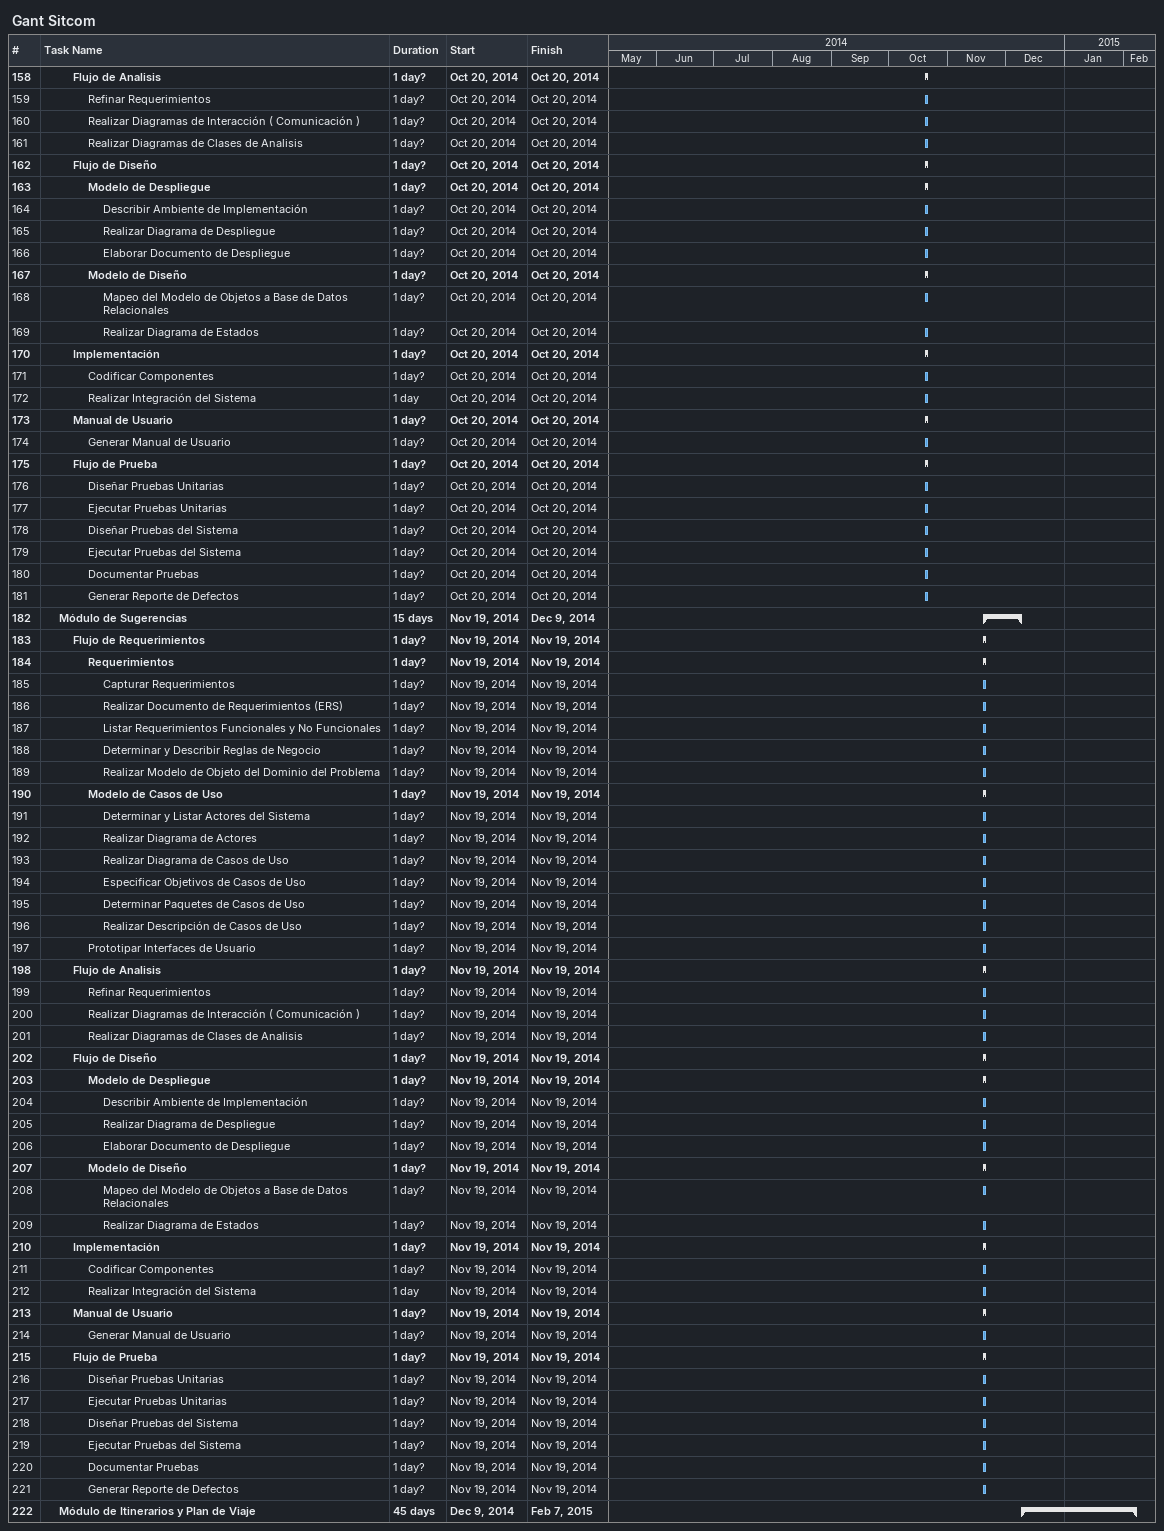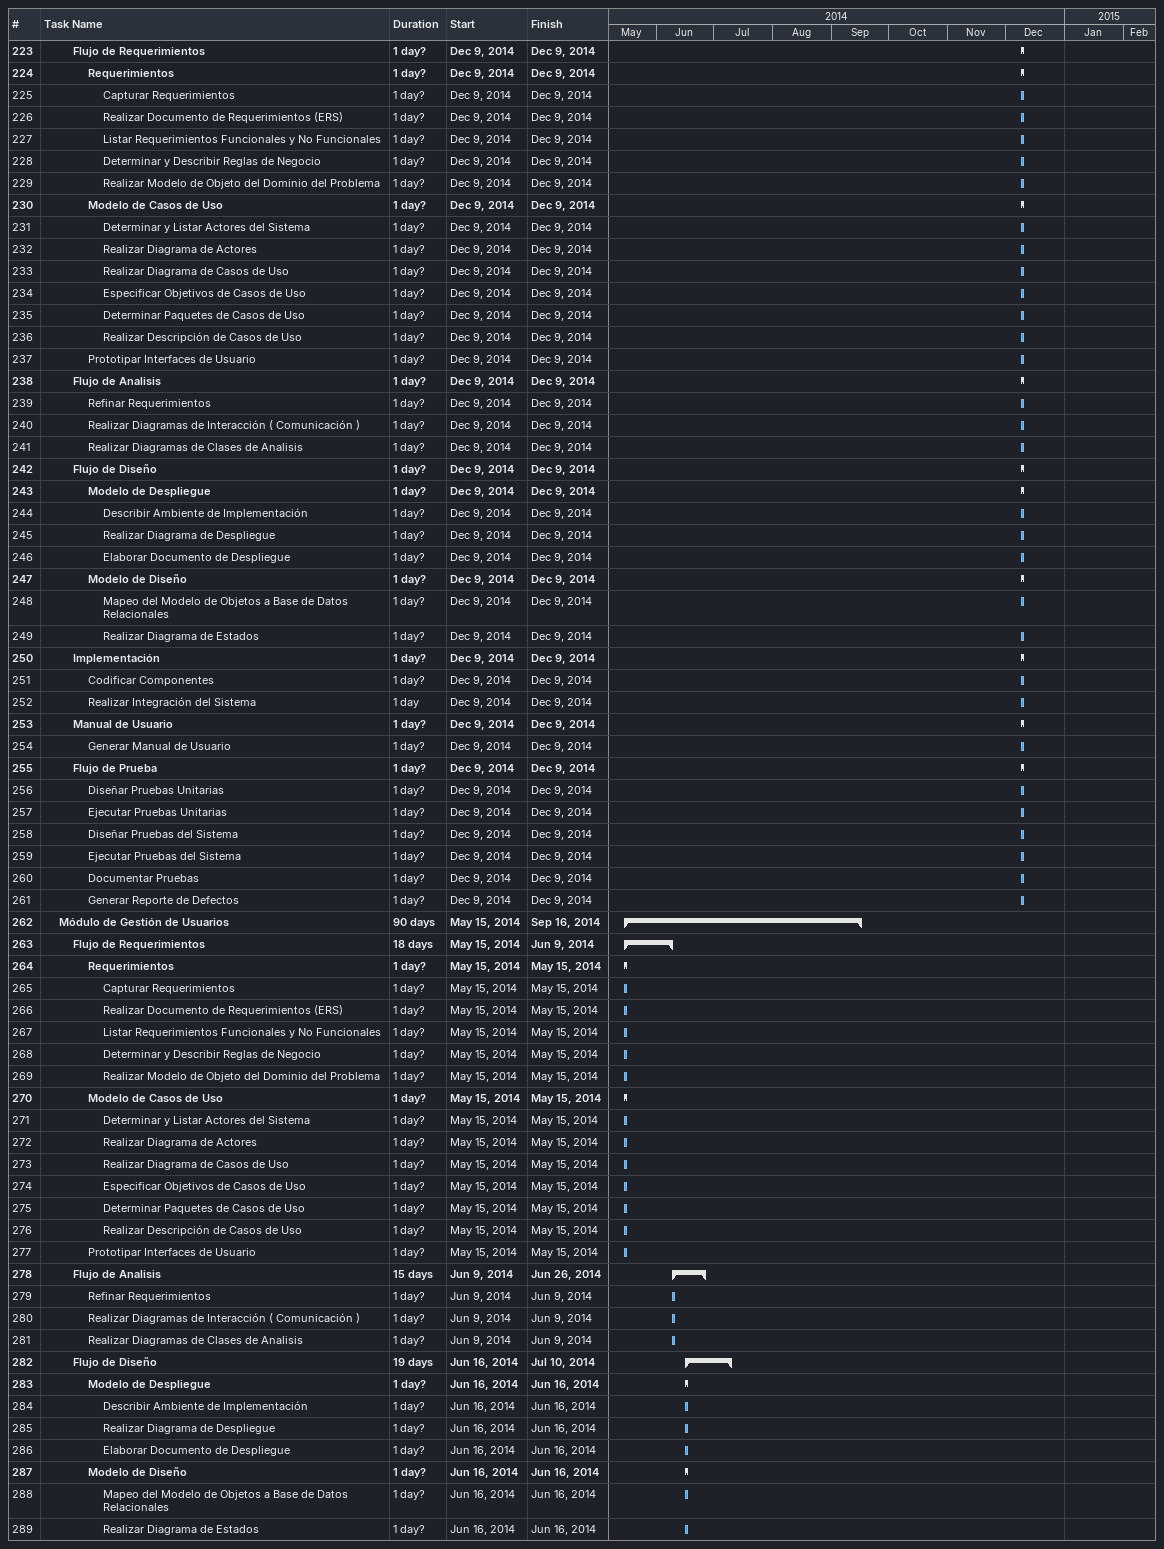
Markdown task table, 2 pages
Gant Sitcom

| ID | Level | Task | Duration | Start | Finish |
|---|---|---|---|---|---|
| 158 | 3 | **Flujo de Analisis** | 1d? | 2014-10-20 | 2014-10-20 |
| 159 | 4 | Refinar Requerimientos | 1d? | 2014-10-20 | 2014-10-20 |
| 160 | 4 | Realizar Diagramas de Interacción ( Comunicación ) | 1d? | 2014-10-20 | 2014-10-20 |
| 161 | 4 | Realizar Diagramas de Clases de Analisis | 1d? | 2014-10-20 | 2014-10-20 |
| 162 | 3 | **Flujo de Diseño** | 1d? | 2014-10-20 | 2014-10-20 |
| 163 | 4 | **Modelo de Despliegue** | 1d? | 2014-10-20 | 2014-10-20 |
| 164 | 5 | Describir Ambiente de Implementación | 1d? | 2014-10-20 | 2014-10-20 |
| 165 | 5 | Realizar Diagrama de Despliegue | 1d? | 2014-10-20 | 2014-10-20 |
| 166 | 5 | Elaborar Documento de Despliegue | 1d? | 2014-10-20 | 2014-10-20 |
| 167 | 4 | **Modelo de Diseño** | 1d? | 2014-10-20 | 2014-10-20 |
| 168 | 5 | Mapeo del Modelo de Objetos a Base de Datos Relacionales | 1d? | 2014-10-20 | 2014-10-20 |
| 169 | 5 | Realizar Diagrama de Estados | 1d? | 2014-10-20 | 2014-10-20 |
| 170 | 3 | **Implementación** | 1d? | 2014-10-20 | 2014-10-20 |
| 171 | 4 | Codificar Componentes | 1d? | 2014-10-20 | 2014-10-20 |
| 172 | 4 | Realizar Integración del Sistema | 1d | 2014-10-20 | 2014-10-20 |
| 173 | 3 | **Manual de Usuario** | 1d? | 2014-10-20 | 2014-10-20 |
| 174 | 4 | Generar Manual de Usuario | 1d? | 2014-10-20 | 2014-10-20 |
| 175 | 3 | **Flujo de Prueba** | 1d? | 2014-10-20 | 2014-10-20 |
| 176 | 4 | Diseñar Pruebas Unitarias | 1d? | 2014-10-20 | 2014-10-20 |
| 177 | 4 | Ejecutar Pruebas Unitarias | 1d? | 2014-10-20 | 2014-10-20 |
| 178 | 4 | Diseñar Pruebas del Sistema | 1d? | 2014-10-20 | 2014-10-20 |
| 179 | 4 | Ejecutar Pruebas del Sistema | 1d? | 2014-10-20 | 2014-10-20 |
| 180 | 4 | Documentar Pruebas | 1d? | 2014-10-20 | 2014-10-20 |
| 181 | 4 | Generar Reporte de Defectos | 1d? | 2014-10-20 | 2014-10-20 |
| 182 | 2 | **Módulo de Sugerencias** | 15d | 2014-11-19 | 2014-12-09 |
| 183 | 3 | **Flujo de Requerimientos** | 1d? | 2014-11-19 | 2014-11-19 |
| 184 | 4 | **Requerimientos** | 1d? | 2014-11-19 | 2014-11-19 |
| 185 | 5 | Capturar Requerimientos | 1d? | 2014-11-19 | 2014-11-19 |
| 186 | 5 | Realizar Documento de Requerimientos (ERS) | 1d? | 2014-11-19 | 2014-11-19 |
| 187 | 5 | Listar Requerimientos Funcionales y No Funcionales | 1d? | 2014-11-19 | 2014-11-19 |
| 188 | 5 | Determinar y Describir Reglas de Negocio | 1d? | 2014-11-19 | 2014-11-19 |
| 189 | 5 | Realizar Modelo de Objeto del Dominio del Problema | 1d? | 2014-11-19 | 2014-11-19 |
| 190 | 4 | **Modelo de Casos de Uso** | 1d? | 2014-11-19 | 2014-11-19 |
| 191 | 5 | Determinar y Listar Actores del Sistema | 1d? | 2014-11-19 | 2014-11-19 |
| 192 | 5 | Realizar Diagrama de Actores | 1d? | 2014-11-19 | 2014-11-19 |
| 193 | 5 | Realizar Diagrama de Casos de Uso | 1d? | 2014-11-19 | 2014-11-19 |
| 194 | 5 | Especificar Objetivos de Casos de Uso | 1d? | 2014-11-19 | 2014-11-19 |
| 195 | 5 | Determinar Paquetes de Casos de Uso | 1d? | 2014-11-19 | 2014-11-19 |
| 196 | 5 | Realizar Descripción de Casos de Uso | 1d? | 2014-11-19 | 2014-11-19 |
| 197 | 4 | Prototipar Interfaces de Usuario | 1d? | 2014-11-19 | 2014-11-19 |
| 198 | 3 | **Flujo de Analisis** | 1d? | 2014-11-19 | 2014-11-19 |
| 199 | 4 | Refinar Requerimientos | 1d? | 2014-11-19 | 2014-11-19 |
| 200 | 4 | Realizar Diagramas de Interacción ( Comunicación ) | 1d? | 2014-11-19 | 2014-11-19 |
| 201 | 4 | Realizar Diagramas de Clases de Analisis | 1d? | 2014-11-19 | 2014-11-19 |
| 202 | 3 | **Flujo de Diseño** | 1d? | 2014-11-19 | 2014-11-19 |
| 203 | 4 | **Modelo de Despliegue** | 1d? | 2014-11-19 | 2014-11-19 |
| 204 | 5 | Describir Ambiente de Implementación | 1d? | 2014-11-19 | 2014-11-19 |
| 205 | 5 | Realizar Diagrama de Despliegue | 1d? | 2014-11-19 | 2014-11-19 |
| 206 | 5 | Elaborar Documento de Despliegue | 1d? | 2014-11-19 | 2014-11-19 |
| 207 | 4 | **Modelo de Diseño** | 1d? | 2014-11-19 | 2014-11-19 |
| 208 | 5 | Mapeo del Modelo de Objetos a Base de Datos Relacionales | 1d? | 2014-11-19 | 2014-11-19 |
| 209 | 5 | Realizar Diagrama de Estados | 1d? | 2014-11-19 | 2014-11-19 |
| 210 | 3 | **Implementación** | 1d? | 2014-11-19 | 2014-11-19 |
| 211 | 4 | Codificar Componentes | 1d? | 2014-11-19 | 2014-11-19 |
| 212 | 4 | Realizar Integración del Sistema | 1d | 2014-11-19 | 2014-11-19 |
| 213 | 3 | **Manual de Usuario** | 1d? | 2014-11-19 | 2014-11-19 |
| 214 | 4 | Generar Manual de Usuario | 1d? | 2014-11-19 | 2014-11-19 |
| 215 | 3 | **Flujo de Prueba** | 1d? | 2014-11-19 | 2014-11-19 |
| 216 | 4 | Diseñar Pruebas Unitarias | 1d? | 2014-11-19 | 2014-11-19 |
| 217 | 4 | Ejecutar Pruebas Unitarias | 1d? | 2014-11-19 | 2014-11-19 |
| 218 | 4 | Diseñar Pruebas del Sistema | 1d? | 2014-11-19 | 2014-11-19 |
| 219 | 4 | Ejecutar Pruebas del Sistema | 1d? | 2014-11-19 | 2014-11-19 |
| 220 | 4 | Documentar Pruebas | 1d? | 2014-11-19 | 2014-11-19 |
| 221 | 4 | Generar Reporte de Defectos | 1d? | 2014-11-19 | 2014-11-19 |
| 222 | 2 | **Módulo de Itinerarios y Plan de Viaje** | 45d | 2014-12-09 | 2015-02-07 |
| 223 | 3 | **Flujo de Requerimientos** | 1d? | 2014-12-09 | 2014-12-09 |
| 224 | 4 | **Requerimientos** | 1d? | 2014-12-09 | 2014-12-09 |
| 225 | 5 | Capturar Requerimientos | 1d? | 2014-12-09 | 2014-12-09 |
| 226 | 5 | Realizar Documento de Requerimientos (ERS) | 1d? | 2014-12-09 | 2014-12-09 |
| 227 | 5 | Listar Requerimientos Funcionales y No Funcionales | 1d? | 2014-12-09 | 2014-12-09 |
| 228 | 5 | Determinar y Describir Reglas de Negocio | 1d? | 2014-12-09 | 2014-12-09 |
| 229 | 5 | Realizar Modelo de Objeto del Dominio del Problema | 1d? | 2014-12-09 | 2014-12-09 |
| 230 | 4 | **Modelo de Casos de Uso** | 1d? | 2014-12-09 | 2014-12-09 |
| 231 | 5 | Determinar y Listar Actores del Sistema | 1d? | 2014-12-09 | 2014-12-09 |
| 232 | 5 | Realizar Diagrama de Actores | 1d? | 2014-12-09 | 2014-12-09 |
| 233 | 5 | Realizar Diagrama de Casos de Uso | 1d? | 2014-12-09 | 2014-12-09 |
| 234 | 5 | Especificar Objetivos de Casos de Uso | 1d? | 2014-12-09 | 2014-12-09 |
| 235 | 5 | Determinar Paquetes de Casos de Uso | 1d? | 2014-12-09 | 2014-12-09 |
| 236 | 5 | Realizar Descripción de Casos de Uso | 1d? | 2014-12-09 | 2014-12-09 |
| 237 | 4 | Prototipar Interfaces de Usuario | 1d? | 2014-12-09 | 2014-12-09 |
| 238 | 3 | **Flujo de Analisis** | 1d? | 2014-12-09 | 2014-12-09 |
| 239 | 4 | Refinar Requerimientos | 1d? | 2014-12-09 | 2014-12-09 |
| 240 | 4 | Realizar Diagramas de Interacción ( Comunicación ) | 1d? | 2014-12-09 | 2014-12-09 |
| 241 | 4 | Realizar Diagramas de Clases de Analisis | 1d? | 2014-12-09 | 2014-12-09 |
| 242 | 3 | **Flujo de Diseño** | 1d? | 2014-12-09 | 2014-12-09 |
| 243 | 4 | **Modelo de Despliegue** | 1d? | 2014-12-09 | 2014-12-09 |
| 244 | 5 | Describir Ambiente de Implementación | 1d? | 2014-12-09 | 2014-12-09 |
| 245 | 5 | Realizar Diagrama de Despliegue | 1d? | 2014-12-09 | 2014-12-09 |
| 246 | 5 | Elaborar Documento de Despliegue | 1d? | 2014-12-09 | 2014-12-09 |
| 247 | 4 | **Modelo de Diseño** | 1d? | 2014-12-09 | 2014-12-09 |
| 248 | 5 | Mapeo del Modelo de Objetos a Base de Datos Relacionales | 1d? | 2014-12-09 | 2014-12-09 |
| 249 | 5 | Realizar Diagrama de Estados | 1d? | 2014-12-09 | 2014-12-09 |
| 250 | 3 | **Implementación** | 1d? | 2014-12-09 | 2014-12-09 |
| 251 | 4 | Codificar Componentes | 1d? | 2014-12-09 | 2014-12-09 |
| 252 | 4 | Realizar Integración del Sistema | 1d | 2014-12-09 | 2014-12-09 |
| 253 | 3 | **Manual de Usuario** | 1d? | 2014-12-09 | 2014-12-09 |
| 254 | 4 | Generar Manual de Usuario | 1d? | 2014-12-09 | 2014-12-09 |
| 255 | 3 | **Flujo de Prueba** | 1d? | 2014-12-09 | 2014-12-09 |
| 256 | 4 | Diseñar Pruebas Unitarias | 1d? | 2014-12-09 | 2014-12-09 |
| 257 | 4 | Ejecutar Pruebas Unitarias | 1d? | 2014-12-09 | 2014-12-09 |
| 258 | 4 | Diseñar Pruebas del Sistema | 1d? | 2014-12-09 | 2014-12-09 |
| 259 | 4 | Ejecutar Pruebas del Sistema | 1d? | 2014-12-09 | 2014-12-09 |
| 260 | 4 | Documentar Pruebas | 1d? | 2014-12-09 | 2014-12-09 |
| 261 | 4 | Generar Reporte de Defectos | 1d? | 2014-12-09 | 2014-12-09 |
| 262 | 2 | **Módulo de Gestión de Usuarios** | 90d | 2014-05-15 | 2014-09-16 |
| 263 | 3 | **Flujo de Requerimientos** | 18d | 2014-05-15 | 2014-06-09 |
| 264 | 4 | **Requerimientos** | 1d? | 2014-05-15 | 2014-05-15 |
| 265 | 5 | Capturar Requerimientos | 1d? | 2014-05-15 | 2014-05-15 |
| 266 | 5 | Realizar Documento de Requerimientos (ERS) | 1d? | 2014-05-15 | 2014-05-15 |
| 267 | 5 | Listar Requerimientos Funcionales y No Funcionales | 1d? | 2014-05-15 | 2014-05-15 |
| 268 | 5 | Determinar y Describir Reglas de Negocio | 1d? | 2014-05-15 | 2014-05-15 |
| 269 | 5 | Realizar Modelo de Objeto del Dominio del Problema | 1d? | 2014-05-15 | 2014-05-15 |
| 270 | 4 | **Modelo de Casos de Uso** | 1d? | 2014-05-15 | 2014-05-15 |
| 271 | 5 | Determinar y Listar Actores del Sistema | 1d? | 2014-05-15 | 2014-05-15 |
| 272 | 5 | Realizar Diagrama de Actores | 1d? | 2014-05-15 | 2014-05-15 |
| 273 | 5 | Realizar Diagrama de Casos de Uso | 1d? | 2014-05-15 | 2014-05-15 |
| 274 | 5 | Especificar Objetivos de Casos de Uso | 1d? | 2014-05-15 | 2014-05-15 |
| 275 | 5 | Determinar Paquetes de Casos de Uso | 1d? | 2014-05-15 | 2014-05-15 |
| 276 | 5 | Realizar Descripción de Casos de Uso | 1d? | 2014-05-15 | 2014-05-15 |
| 277 | 4 | Prototipar Interfaces de Usuario | 1d? | 2014-05-15 | 2014-05-15 |
| 278 | 3 | **Flujo de Analisis** | 15d | 2014-06-09 | 2014-06-26 |
| 279 | 4 | Refinar Requerimientos | 1d? | 2014-06-09 | 2014-06-09 |
| 280 | 4 | Realizar Diagramas de Interacción ( Comunicación ) | 1d? | 2014-06-09 | 2014-06-09 |
| 281 | 4 | Realizar Diagramas de Clases de Analisis | 1d? | 2014-06-09 | 2014-06-09 |
| 282 | 3 | **Flujo de Diseño** | 19d | 2014-06-16 | 2014-07-10 |
| 283 | 4 | **Modelo de Despliegue** | 1d? | 2014-06-16 | 2014-06-16 |
| 284 | 5 | Describir Ambiente de Implementación | 1d? | 2014-06-16 | 2014-06-16 |
| 285 | 5 | Realizar Diagrama de Despliegue | 1d? | 2014-06-16 | 2014-06-16 |
| 286 | 5 | Elaborar Documento de Despliegue | 1d? | 2014-06-16 | 2014-06-16 |
| 287 | 4 | **Modelo de Diseño** | 1d? | 2014-06-16 | 2014-06-16 |
| 288 | 5 | Mapeo del Modelo de Objetos a Base de Datos Relacionales | 1d? | 2014-06-16 | 2014-06-16 |
| 289 | 5 | Realizar Diagrama de Estados | 1d? | 2014-06-16 | 2014-06-16 |
